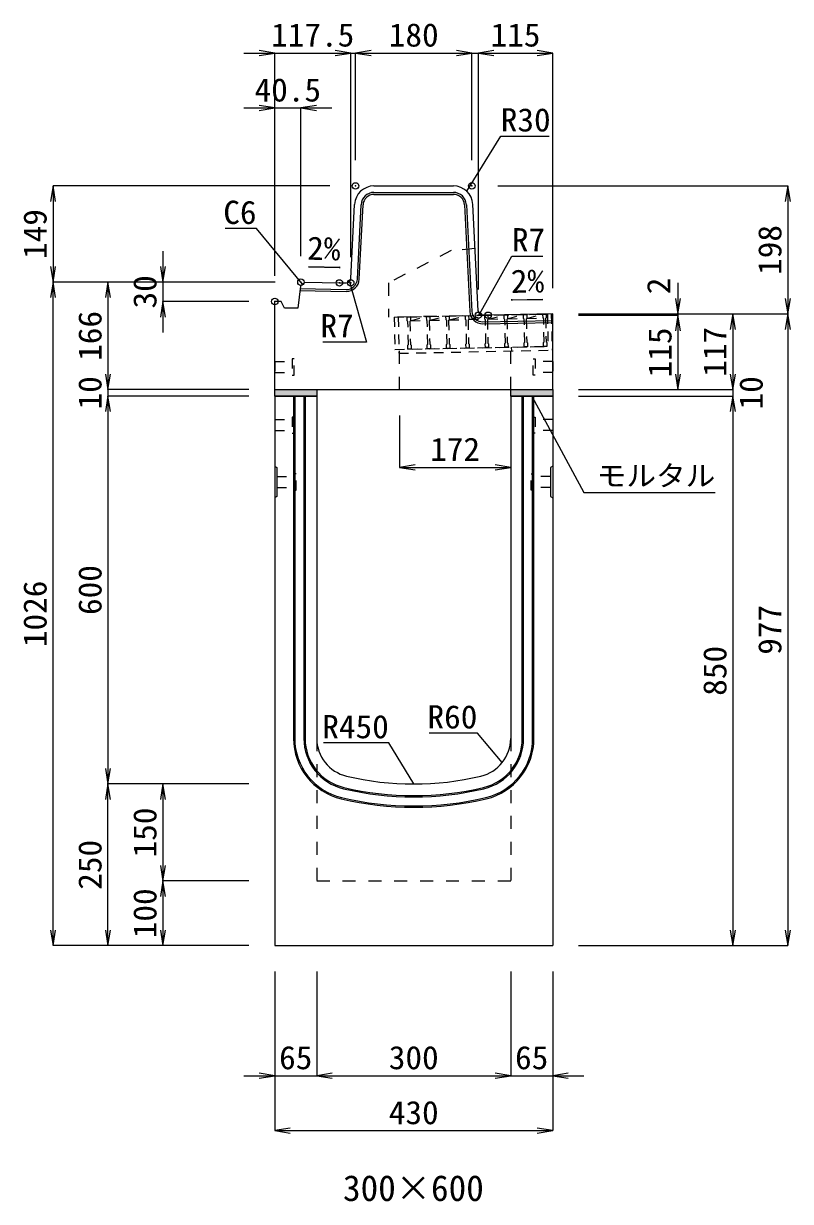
# Model space of a CAD drawing. Units: millimetres at full size. Extents: x -22536 to 51867, y -19720 to 38340.
# Drawn here: x -16072 to -14886, y 19431 to 21253 of the extents above; entities that cross this region are included whole.
import ezdxf
from ezdxf.enums import TextEntityAlignment as Align

# ---------------------------------------------------------------- set-up
doc = ezdxf.new("R2010")
doc.units = ezdxf.units.MM
doc.header["$LTSCALE"] = 20
doc.header["$PDMODE"] = 32
doc.header["$PDSIZE"] = 10
doc.linetypes.add('USER1', pattern=[2, 1, -1])
doc.linetypes.add('USER2', pattern=[1.35, 0.75, -0.6])
for name, color, linetype, lineweight in [('インサート', 3, 'USER2', 9), ('グレーチング', 7, 'USER2', 5), ('モルタル', 7, 'Continuous', 9), ('受枠', 3, 'USER2', 9), ('寸法線', 7, 'Continuous', 13), ('引出線', 4, 'Continuous', 13), ('本体', 2, 'Continuous', 13), ('目地', 132, 'Continuous', 5)]:
    doc.layers.add(name, color=color, linetype=linetype, lineweight=lineweight)
doc.layers.add('作業エリア', color=11, linetype='Continuous')
doc.layers.add('文字', color=7, linetype='Continuous')
doc.styles.add('ＭＳ 明朝', font='')
doc.styles.get('ＭＳ 明朝').set_extended_font_data('MS Mincho')

# ---------------------------------------------------------------- blocks, each defined once
blk = doc.blocks.new('open_arrow')
at = {"color": 0, "linetype": 'Continuous', "lineweight": -2}
blk.add_lwpolyline([(7.5, 1.25), (0, 0), (7.5, -1.25)], dxfattribs=at)

msp = doc.modelspace()

# ---------------------------------------------------------------- hatches: boundary and pattern name
at = {"layer": 'モルタル'}
for points in [[(-15618.88, 20676.58), (-15618.88, 20686.58), (-15683.88, 20686.58), (-15683.88, 20676.58)], [(-15253.88, 20676.58), (-15253.88, 20686.58), (-15318.88, 20686.58), (-15318.88, 20676.58)]]:
    msp.add_hatch(color=256, dxfattribs=at).paths.add_polyline_path(points)

# ---------------------------------------------------------------- linework, layer by layer
at = {"layer": 'インサート'}
for p, q in [((-15653.88, 20734.08), (-15656.88, 20734.08)), ((-15656.88, 20734.08), (-15656.88, 20709.08)), ((-15653.88, 20709.08), (-15653.88, 20734.08)), ((-15283.88, 20734.08), (-15280.88, 20734.08)), ((-15283.88, 20709.08), (-15283.88, 20734.08)), ((-15280.88, 20734.08), (-15280.88, 20709.08)), ((-15683.88, 20730.08), (-15656.88, 20730.08)), ((-15683.88, 20730.08), (-15683.88, 20713.08)), ((-15253.88, 20730.08), (-15280.88, 20730.08)), ((-15253.88, 20730.08), (-15253.88, 20713.08)), ((-15683.88, 20713.08), (-15656.88, 20713.08)), ((-15656.88, 20709.08), (-15653.88, 20709.08)), ((-15280.88, 20709.08), (-15283.88, 20709.08)), ((-15253.88, 20713.08), (-15280.88, 20713.08)), ((-15653.88, 20644.08), (-15656.88, 20644.08)), ((-15656.88, 20644.08), (-15656.88, 20619.08)), ((-15653.88, 20619.08), (-15653.88, 20644.08)), ((-15283.88, 20644.08), (-15280.88, 20644.08)), ((-15283.88, 20619.08), (-15283.88, 20644.08)), ((-15280.88, 20644.08), (-15280.88, 20619.08)), ((-15683.88, 20640.08), (-15656.88, 20640.08)), ((-15683.88, 20640.08), (-15683.88, 20623.08)), ((-15683.88, 20623.08), (-15656.88, 20623.08)), ((-15253.88, 20640.08), (-15280.88, 20640.08)), ((-15253.88, 20623.08), (-15280.88, 20623.08)), ((-15253.88, 20640.08), (-15253.88, 20623.08)), ((-15656.88, 20619.08), (-15653.88, 20619.08)), ((-15280.88, 20619.08), (-15283.88, 20619.08)), ((-15680.68, 20552.08), (-15653.68, 20552.08)), ((-15680.68, 20552.08), (-15680.68, 20535.08)), ((-15650.68, 20556.08), (-15653.68, 20556.08)), ((-15653.68, 20556.08), (-15653.68, 20531.08)), ((-15650.68, 20531.08), (-15650.68, 20556.08)), ((-15287.08, 20556.08), (-15284.08, 20556.08)), ((-15287.08, 20531.08), (-15287.08, 20556.08)), ((-15284.08, 20556.08), (-15284.08, 20531.08)), ((-15257.08, 20552.08), (-15284.08, 20552.08)), ((-15257.08, 20552.08), (-15257.08, 20535.08)), ((-15680.68, 20535.08), (-15653.68, 20535.08)), ((-15257.08, 20535.08), (-15284.08, 20535.08)), ((-15653.68, 20531.08), (-15650.68, 20531.08)), ((-15284.08, 20531.08), (-15287.08, 20531.08))]:
    msp.add_line(p, q, dxfattribs=at)
at = {"layer": 'グレーチング'}
for p, q in [((-15478.95, 20799.07), (-15264, 20803.37)), ((-15473.83, 20793.18), (-15448.96, 20799.67)), ((-15473.83, 20793.18), (-15448.84, 20793.68)), ((-15443.84, 20793.78), (-15418.96, 20800.27)), ((-15443.84, 20793.78), (-15418.84, 20794.27)), ((-15413.85, 20794.37), (-15388.97, 20800.87)), ((-15413.85, 20794.37), (-15388.85, 20794.87)), ((-15383.85, 20794.97), (-15358.98, 20801.47)), ((-15383.85, 20794.97), (-15358.86, 20795.47)), ((-15353.86, 20795.57), (-15328.98, 20802.07)), ((-15353.86, 20795.57), (-15328.86, 20796.07)), ((-15323.86, 20796.17), (-15298.99, 20802.67)), ((-15323.86, 20796.17), (-15298.87, 20796.67)), ((-15293.87, 20796.77), (-15268.99, 20803.27)), ((-15293.87, 20796.77), (-15268.87, 20797.27)), ((-15477.95, 20749.08), (-15263, 20753.38))]:
    msp.add_line(p, q, dxfattribs=at)
for points in [[(-15478.95, 20799.07), (-15473.95, 20799.17), (-15473.83, 20793.18), (-15474.81, 20792.16), (-15474.09, 20756.16), (-15473.07, 20755.18), (-15472.95, 20749.18), (-15477.95, 20749.08), (-15478.07, 20755.08), (-15477.09, 20756.1), (-15477.81, 20792.1), (-15478.83, 20793.08)], [(-15448.96, 20799.67), (-15443.96, 20799.77), (-15443.84, 20793.78), (-15444.82, 20792.76), (-15444.1, 20756.76), (-15443.08, 20755.78), (-15442.96, 20749.78), (-15447.96, 20749.68), (-15448.08, 20755.68), (-15447.1, 20756.7), (-15447.82, 20792.7), (-15448.84, 20793.68)], [(-15418.96, 20800.27), (-15413.97, 20800.37), (-15413.85, 20794.37), (-15414.83, 20793.36), (-15414.11, 20757.36), (-15413.09, 20756.38), (-15412.97, 20750.38), (-15417.96, 20750.28), (-15418.08, 20756.28), (-15417.1, 20757.3), (-15417.82, 20793.3), (-15418.84, 20794.27)], [(-15388.97, 20800.87), (-15383.97, 20800.97), (-15383.85, 20794.97), (-15384.83, 20793.95), (-15384.11, 20757.96), (-15383.09, 20756.98), (-15382.97, 20750.98), (-15387.97, 20750.88), (-15388.09, 20756.88), (-15387.11, 20757.9), (-15387.83, 20793.9), (-15388.85, 20794.87)], [(-15358.98, 20801.47), (-15353.98, 20801.57), (-15353.86, 20795.57), (-15354.84, 20794.55), (-15354.12, 20758.56), (-15353.1, 20757.58), (-15352.98, 20751.58), (-15357.98, 20751.48), (-15358.1, 20757.48), (-15357.12, 20758.5), (-15357.84, 20794.49), (-15358.86, 20795.47)], [(-15328.98, 20802.07), (-15323.98, 20802.17), (-15323.86, 20796.17), (-15324.84, 20795.15), (-15324.12, 20759.16), (-15323.1, 20758.18), (-15322.98, 20752.18), (-15327.98, 20752.08), (-15328.1, 20758.08), (-15327.12, 20759.1), (-15327.84, 20795.09), (-15328.86, 20796.07)], [(-15298.99, 20802.67), (-15293.99, 20802.77), (-15293.87, 20796.77), (-15294.85, 20795.75), (-15294.13, 20759.76), (-15293.11, 20758.78), (-15292.99, 20752.78), (-15297.99, 20752.68), (-15298.11, 20758.68), (-15297.13, 20759.7), (-15297.85, 20795.69), (-15298.87, 20796.67)], [(-15268.99, 20803.27), (-15264, 20803.37), (-15263.88, 20797.37), (-15264.86, 20796.35), (-15264.14, 20760.36), (-15263.12, 20759.38), (-15263, 20753.38), (-15267.99, 20753.28), (-15268.11, 20759.28), (-15267.13, 20760.3), (-15267.85, 20796.29), (-15268.87, 20797.27)]]:
    msp.add_lwpolyline(points, close=True, dxfattribs=at)
at = {"layer": 'モルタル'}
for points in [[(-15683.88, 20686.58), (-15618.88, 20686.58), (-15618.88, 20676.58), (-15683.88, 20676.58)], [(-15318.88, 20686.58), (-15253.88, 20686.58), (-15253.88, 20676.58), (-15318.88, 20676.58)]]:
    msp.add_lwpolyline(points, close=True, dxfattribs=at)
at = {"layer": '作業エリア'}
for p in [(-15558.88, 21001.58), (-15378.88, 21001.58), (-15643.38, 20852.77), (-15583.88, 20851.58), (-15566.38, 20851.58), (-15683.88, 20822.77), (-15368.88, 20801.58), (-15353.88, 20801.58)]:
    msp.add_point(p, dxfattribs=at)
at = {"layer": '受枠'}
for p, q in [((-15498.95, 20798.67), (-15256, 20803.53)), ((-15498.95, 20798.67), (-15497.95, 20748.68)), ((-15492.95, 20798.79), (-15491.83, 20742.81)), ((-15262, 20803.41), (-15261, 20753.42)), ((-15256, 20803.53), (-15254.88, 20747.54)), ((-15497.95, 20748.68), (-15261, 20753.42)), ((-15317.98, 20752.28), (-15317.86, 20746.28)), ((-15491.83, 20742.81), (-15254.88, 20747.54))]:
    msp.add_line(p, q, dxfattribs=at)
at = {"layer": '寸法線'}
for p, q in [((-15731.88, 21207.15), (-15566.38, 21207.15)), ((-15683.88, 20862.77), (-15683.88, 21207.15)), ((-15614.38, 21207.15), (-15510.88, 21207.15)), ((-15566.38, 20891.58), (-15566.38, 21207.15)), ((-15566.38, 20891.58), (-15566.38, 21207.15)), ((-15558.88, 21041.58), (-15558.88, 21207.15)), ((-15558.88, 21207.15), (-15378.88, 21207.15)), ((-15558.88, 21041.58), (-15558.88, 21207.15)), ((-15426.88, 21207.15), (-15320.88, 21207.15)), ((-15378.88, 21041.58), (-15378.88, 21207.15)), ((-15378.88, 21041.58), (-15378.88, 21207.15)), ((-15368.88, 20841.58), (-15368.88, 21207.15)), ((-15368.88, 21207.15), (-15253.88, 21207.15)), ((-15368.88, 20841.58), (-15368.88, 21207.15)), ((-15253.88, 20843.58), (-15253.88, 21207.15)), ((-15731.88, 21122.15), (-15595.38, 21122.15)), ((-15683.88, 20862.77), (-15683.88, 21122.15)), ((-15643.38, 20892.77), (-15643.38, 21122.15)), ((-16026.82, 21001.58), (-16026.82, 20852.77)), ((-15598.88, 21001.58), (-16026.82, 21001.58)), ((-15338.88, 21001.58), (-14890.1, 21001.58)), ((-14890.1, 21001.58), (-14890.1, 20803.58)), ((-15856.82, 20900.77), (-15856.82, 20774.77)), ((-15683.38, 20852.77), (-16026.82, 20852.77)), ((-16026.82, 19826.58), (-16026.82, 20852.77)), ((-15683.38, 20852.77), (-16026.82, 20852.77)), ((-15941.82, 20852.77), (-15941.82, 20686.58)), ((-15683.38, 20852.77), (-15941.82, 20852.77)), ((-15683.38, 20852.77), (-15856.82, 20852.77)), ((-15060.1, 20851.58), (-15060.1, 20753.58)), ((-15723.88, 20822.77), (-15856.82, 20822.77)), ((-15213.88, 20803.58), (-15060.1, 20803.58)), ((-15213.88, 20803.58), (-14975.1, 20803.58)), ((-15213.88, 20803.58), (-14890.1, 20803.58)), ((-15213.88, 20803.58), (-14890.1, 20803.58)), ((-15213.88, 20801.58), (-15060.1, 20801.58)), ((-15213.88, 20801.58), (-15060.1, 20801.58)), ((-15060.1, 20801.58), (-15060.1, 20686.58)), ((-14975.1, 20803.58), (-14975.1, 20686.58)), ((-14890.1, 20803.58), (-14890.1, 19826.58)), ((-15941.82, 20734.58), (-15941.82, 20628.58)), ((-14975.1, 20734.58), (-14975.1, 20628.58)), ((-15723.88, 20686.58), (-15941.82, 20686.58)), ((-15723.88, 20686.58), (-15941.82, 20686.58)), ((-15213.88, 20686.58), (-15060.1, 20686.58)), ((-15213.88, 20686.58), (-14975.1, 20686.58)), ((-15213.88, 20686.58), (-14975.1, 20686.58)), ((-15723.88, 20676.58), (-15941.82, 20676.58)), ((-15941.82, 20676.58), (-15941.82, 20076.58)), ((-15723.88, 20676.58), (-15941.82, 20676.58)), ((-15213.88, 20676.58), (-14975.1, 20676.58)), ((-15213.88, 20676.58), (-14975.1, 20676.58)), ((-14975.1, 20676.58), (-14975.1, 19826.58)), ((-15490.88, 20646.58), (-15490.88, 20566.35)), ((-15490.88, 20566.35), (-15318.88, 20566.35)), ((-15723.88, 20076.58), (-15941.82, 20076.58)), ((-15941.82, 19826.58), (-15941.82, 20076.58)), ((-15723.88, 20076.58), (-15941.82, 20076.58)), ((-15856.82, 20076.58), (-15856.82, 19926.58)), ((-15723.88, 20076.58), (-15856.82, 20076.58)), ((-15723.88, 19926.58), (-15856.82, 19926.58)), ((-15856.82, 19926.58), (-15856.82, 19826.58)), ((-15723.88, 19926.58), (-15856.82, 19926.58)), ((-15723.88, 19826.58), (-16026.82, 19826.58)), ((-15723.88, 19826.58), (-15941.82, 19826.58)), ((-15723.88, 19826.58), (-15856.82, 19826.58)), ((-15213.88, 19826.58), (-14975.1, 19826.58)), ((-15213.88, 19826.58), (-14890.1, 19826.58)), ((-15683.88, 19786.58), (-15683.88, 19625.42)), ((-15683.88, 19786.58), (-15683.88, 19540.42)), ((-15618.88, 19786.58), (-15618.88, 19625.42)), ((-15618.88, 19786.58), (-15618.88, 19625.42)), ((-15318.88, 19786.58), (-15318.88, 19625.42)), ((-15318.88, 19786.58), (-15318.88, 19625.42)), ((-15253.88, 19786.58), (-15253.88, 19625.42)), ((-15253.88, 19786.58), (-15253.88, 19540.42)), ((-15731.88, 19625.42), (-15570.88, 19625.42)), ((-15618.88, 19625.42), (-15318.88, 19625.42)), ((-15366.88, 19625.42), (-15205.88, 19625.42)), ((-15683.88, 19540.42), (-15253.88, 19540.42))]:
    msp.add_line(p, q, dxfattribs=at)
at = {"layer": '引出線'}
for points in [[(-15386.74, 20993.31), (-15334.28, 21078.65), (-15259.6, 21078.65)], [(-15640.75, 20849.73), (-15711.98, 20935.54), (-15760.33, 20935.54)], [(-15367.04, 20803.5), (-15317.02, 20893.11), (-15269.09, 20893.11)], [(-15582.77, 20875.62), (-15631.51, 20876.59), (-15582.77, 20875.62)], [(-15568.21, 20853.5), (-15541.69, 20760.14), (-15609.63, 20760.14)], [(-15318.02, 20825.17), (-15269.31, 20826.14), (-15318.05, 20825.16)], [(-15286.38, 20676.58), (-15205.75, 20527.55), (-15002.71, 20527.55)], [(-15331.81, 20109.89), (-15370.4, 20155.29), (-15445.07, 20155.29)], [(-15468.88, 20076.58), (-15507.39, 20140.12), (-15608.4, 20140.12)]]:
    msp.add_lwpolyline(points, dxfattribs=at)
at = {"layer": '本体'}
for p, q in [((-15530.34, 21001.58), (-15407.41, 21001.58)), ((-15566.04, 20858.23), (-15560.3, 20973.07)), ((-15369.21, 20808.23), (-15377.45, 20973.07)), ((-15644.12, 20846.81), (-15648.38, 20812.77)), ((-15644.12, 20846.81), (-15637.38, 20852.65)), ((-15637.38, 20852.65), (-15583.88, 20851.58)), ((-15583.88, 20851.58), (-15573.04, 20851.58)), ((-15683.88, 20686.58), (-15683.88, 20822.77)), ((-15673.88, 20822.77), (-15683.88, 20822.77)), ((-15668.88, 20812.77), (-15673.88, 20822.77)), ((-15648.38, 20812.77), (-15668.88, 20812.77)), ((-15353.88, 20801.58), (-15362.22, 20801.58)), ((-15253.88, 20803.58), (-15353.88, 20801.58)), ((-15253.88, 20686.58), (-15253.88, 20803.58)), ((-15683.88, 20686.58), (-15253.88, 20686.58)), ((-15683.88, 20676.58), (-15683.88, 19826.58)), ((-15683.88, 20676.58), (-15618.88, 20676.58)), ((-15618.88, 20676.58), (-15618.88, 20147.1)), ((-15318.88, 20676.58), (-15253.88, 20676.58)), ((-15318.88, 20676.58), (-15318.88, 20147.1)), ((-15253.88, 20676.58), (-15253.88, 19826.58)), ((-15683.88, 19826.58), (-15253.88, 19826.58))]:
    msp.add_line(p, q, dxfattribs=at)
at = {"layer": '本体', "linetype": 'USER1'}
for p, q in [((-15410.88, 20901.58), (-15507.88, 20851.58)), ((-15374.03, 20904.58), (-15410.88, 20901.58)), ((-15507.88, 20851.58), (-15507.88, 20798.5)), ((-15353.88, 20801.58), (-15507.88, 20798.5)), ((-15318.88, 20686.58), (-15318.88, 20752.27)), ((-15490.88, 20686.58), (-15490.88, 20748.83))]:
    msp.add_line(p, q, dxfattribs=at)
at = {"layer": '本体', "lineweight": 9}
for p, q in [((-15683.88, 20568.08), (-15680.68, 20566.08)), ((-15253.88, 20568.08), (-15257.08, 20566.08)), ((-15680.68, 20566.08), (-15680.68, 20521.08)), ((-15257.08, 20566.08), (-15257.08, 20521.08)), ((-15680.68, 20521.08), (-15683.88, 20519.08)), ((-15257.08, 20521.08), (-15253.88, 20519.08))]:
    msp.add_line(p, q, dxfattribs=at)
at = {"layer": '本体', "linetype": 'USER1', "lineweight": 15}
for p, q in [((-15618.88, 20147.1), (-15618.88, 19926.58)), ((-15318.88, 20147.1), (-15318.88, 19926.58)), ((-15618.88, 19926.58), (-15318.88, 19926.58))]:
    msp.add_line(p, q, dxfattribs=at)
at = {"layer": '本体'}
for centre, radius, start, end in [((-15530.34, 20971.58), 30, 90, 177.13759), ((-15407.41, 20971.58), 30, 2.86241, 90), ((-15573.04, 20858.58), 7, 270, 357.13759), ((-15362.22, 20808.58), 7, 182.86241, 270), ((-15558.88, 20147.1), 60, 180, 256.65764), ((-15378.88, 20147.1), 60, 283.34236, 0), ((-15468.88, 20526.58), 450, 256.65764, 283.34236)]:
    msp.add_arc(centre, radius, start, end, dxfattribs=at)
at = {"layer": '目地'}
for p, q in [((-15530.34, 20991.58), (-15407.41, 20991.58)), ((-15530.34, 20988.58), (-15407.41, 20988.58)), ((-15556.07, 20857.51), (-15550.31, 20972.57)), ((-15553.07, 20857.36), (-15547.32, 20972.42)), ((-15390.44, 20972.42), (-15382.19, 20807.41)), ((-15387.44, 20972.57), (-15379.19, 20807.56)), ((-15644.62, 20842.79), (-15573.39, 20841.36)), ((-15645, 20839.8), (-15573.45, 20838.36)), ((-15361.87, 20791.41), (-15253.88, 20793.57)), ((-15361.81, 20788.41), (-15253.88, 20790.57)), ((-15654.88, 20676.58), (-15654.88, 20147.1)), ((-15652.88, 20676.58), (-15652.88, 20147.1)), ((-15638.88, 20676.58), (-15638.88, 20147.1)), ((-15636.88, 20676.58), (-15636.88, 20147.1)), ((-15300.88, 20147.1), (-15300.88, 20676.58)), ((-15298.88, 20147.1), (-15298.88, 20676.58)), ((-15284.88, 20147.1), (-15284.88, 20676.58)), ((-15282.88, 20147.1), (-15282.88, 20676.58))]:
    msp.add_line(p, q, dxfattribs=at)
for centre, radius, start, end in [((-15530.34, 20971.58), 20, 90, 177.13759), ((-15530.34, 20971.58), 17, 90, 177.13759), ((-15407.41, 20971.58), 20, 2.86241, 90), ((-15407.41, 20971.58), 17, 2.86241, 90), ((-15573.05, 20858.36), 20, 268.85424, 357.13759), ((-15573.05, 20858.36), 17, 268.85424, 357.13759), ((-15362.21, 20808.41), 20, 182.86241, 271.14576), ((-15362.21, 20808.41), 17, 182.86241, 271.14576), ((-15558.88, 20147.1), 96, 180, 256.65764), ((-15558.88, 20147.1), 94, 180, 256.65764), ((-15558.88, 20147.1), 80, 180, 256.65764), ((-15558.88, 20147.1), 78, 180, 256.65764), ((-15378.88, 20147.1), 78, 283.34236, 0), ((-15378.88, 20147.1), 80, 283.34236, 0), ((-15378.88, 20147.1), 94, 283.34236, 0), ((-15378.88, 20147.1), 96, 283.34236, 0), ((-15468.88, 20526.58), 470, 256.65764, 283.34236), ((-15468.88, 20526.58), 468, 256.65764, 283.34236), ((-15468.88, 20526.58), 486, 256.65764, 283.34236), ((-15468.88, 20526.58), 484, 256.65764, 283.34236)]:
    msp.add_arc(centre, radius, start, end, dxfattribs=at)

# ---------------------------------------------------------------- block references
at = {"layer": '寸法線', "xscale": 3.2, "yscale": 3.2}
for p, rotation in [((-15683.88, 21207.15), 180), ((-15566.38, 21207.15), 180), ((-15566.38, 21207.15), 180), ((-15378.88, 21207.15), 180), ((-15378.88, 21207.15), 180), ((-15253.88, 21207.15), 180), ((-15683.88, 21122.15), 180), ((-16026.82, 21001.58), 270), ((-14890.1, 21001.58), 270), ((-16026.82, 20852.77), 90), ((-15856.82, 20852.77), 90), ((-16026.82, 20852.77), 270), ((-15941.82, 20852.77), 270), ((-15060.1, 20803.58), 90), ((-14890.1, 20803.58), 90), ((-15856.82, 20822.77), 270), ((-15060.1, 20801.58), 270), ((-15060.1, 20801.58), 270), ((-14975.1, 20803.58), 270), ((-14890.1, 20803.58), 270), ((-15941.82, 20686.58), 90), ((-15941.82, 20686.58), 90), ((-15060.1, 20686.58), 90), ((-14975.1, 20686.58), 90), ((-14975.1, 20686.58), 90), ((-15941.82, 20676.58), 270), ((-15941.82, 20676.58), 270), ((-14975.1, 20676.58), 270), ((-14975.1, 20676.58), 270), ((-15318.88, 20566.35), 180), ((-15941.82, 20076.58), 90), ((-15941.82, 20076.58), 270), ((-15856.82, 20076.58), 270), ((-15856.82, 19926.58), 90), ((-15856.82, 19926.58), 270), ((-16026.82, 19826.58), 90), ((-15941.82, 19826.58), 90), ((-15856.82, 19826.58), 90), ((-14975.1, 19826.58), 90), ((-14890.1, 19826.58), 90), ((-15683.88, 19625.42), 180), ((-15318.88, 19625.42), 180), ((-15318.88, 19625.42), 180), ((-15253.88, 19540.42), 180)]:
    msp.add_blockref('open_arrow', p, dxfattribs=dict(at, rotation=rotation))
for p in [(-15558.88, 21207.15), (-15558.88, 21207.15), (-15368.88, 21207.15), (-15368.88, 21207.15), (-15643.38, 21122.15), (-15490.88, 20566.35), (-15618.88, 19625.42), (-15618.88, 19625.42), (-15253.88, 19625.42), (-15683.88, 19540.42)]:
    msp.add_blockref('open_arrow', p, dxfattribs=at)
at = {"layer": '引出線'}
for p, xscale, yscale, rotation in [((-15386.74, 20993.31), 0.16, 0.16, 58.4), ((-15582.77, 20875.62), 0.16, 0.16, 178.9), ((-15640.75, 20849.73), 0.16, 0.16, 129.7), ((-15568.21, 20853.5), 0.16, 0.16, 285.9), ((-15318.02, 20825.17), 0.16, 0.16, 1.1), ((-15367.04, 20803.5), 0.16, 0.16, 60.8), ((-15286.38, 20676.58), 0.16, 0.16, 298.4), ((-15331.81, 20109.89), 0.133, 0.133, 130.4), ((-15468.88, 20076.58), 0.133, 0.133, 121.2)]:
    msp.add_blockref('open_arrow', p, dxfattribs=dict(at, xscale=xscale, yscale=yscale, rotation=rotation))

# ---------------------------------------------------------------- texts
at = {"layer": '寸法線', "style": 'ＭＳ 明朝', "width": 1.05}
for s, p in [('117.5', (-15625.13, 21235.15)), ('180', (-15468.88, 21235.15)), ('115', (-15311.38, 21235.15)), ('40.5', (-15663.63, 21150.15)), ('172', (-15404.88, 20594.35)), ('65', (-15651.38, 19653.42)), ('300', (-15468.88, 19653.42)), ('65', (-15286.38, 19653.42)), ('430', (-15468.88, 19568.42))]:
    msp.add_text(s, height=36.03, dxfattribs=at).set_placement(p, align=Align.MIDDLE_CENTER)
for s, p in [('149', (-16054.82, 20927.17)), ('198', (-14918.1, 20902.58)), ('30', (-15884.82, 20837.77)), ('2', (-15090.1, 20846.91)), ('166', (-15969.82, 20769.67)), ('115', (-15088.1, 20744.08)), ('117', (-15003.1, 20745.08)), ('10', (-15969.82, 20681.58)), ('10', (-14947.1, 20681.58)), ('600', (-15969.82, 20376.58)), ('1026', (-16054.82, 20339.67)), ('977', (-14918.1, 20315.08)), ('850', (-15003.1, 20251.58)), ('150', (-15884.82, 20001.58)), ('250', (-15969.82, 19951.58)), ('100', (-15884.82, 19876.58))]:
    msp.add_text(s, height=36.03, rotation=90, dxfattribs=at).set_placement(p, align=Align.MIDDLE_CENTER)
at = {"layer": '引出線', "style": 'ＭＳ 明朝', "width": 1.05}
for s, height, p in [('R30', 36.03, (-15334.28, 21121.85)), ('R7', 36.03, (-15317.02, 20936.31)), ('モルタル', 32.02, (-15185.75, 20569.42))]:
    msp.add_text(s, height=height, dxfattribs=at).set_placement(p, align=Align.TOP_LEFT)
for s, p in [('C6', (-15711.98, 20978.74)), ('R7', (-15561.69, 20803.34)), ('R60', (-15370.4, 20198.49)), ('R450', (-15507.39, 20183.32))]:
    msp.add_text(s, height=36.03, dxfattribs=at).set_placement(p, align=Align.TOP_RIGHT)
msp.add_text('2%', height=36.03, rotation=358.854, dxfattribs=at).set_placement((-15581.83, 20922.51), align=Align.TOP_RIGHT)
msp.add_text('2%', height=36.03, rotation=1.146, dxfattribs=at).set_placement((-15318.99, 20872.06), align=Align.TOP_LEFT)
at = {"layer": '文字', "style": 'ＭＳ 明朝'}
msp.add_text('300×600', height=40.03, dxfattribs=at).set_placement((-15469.36, 19451.6), align=Align.MIDDLE_CENTER)

doc.saveas('drawing.dxf')
